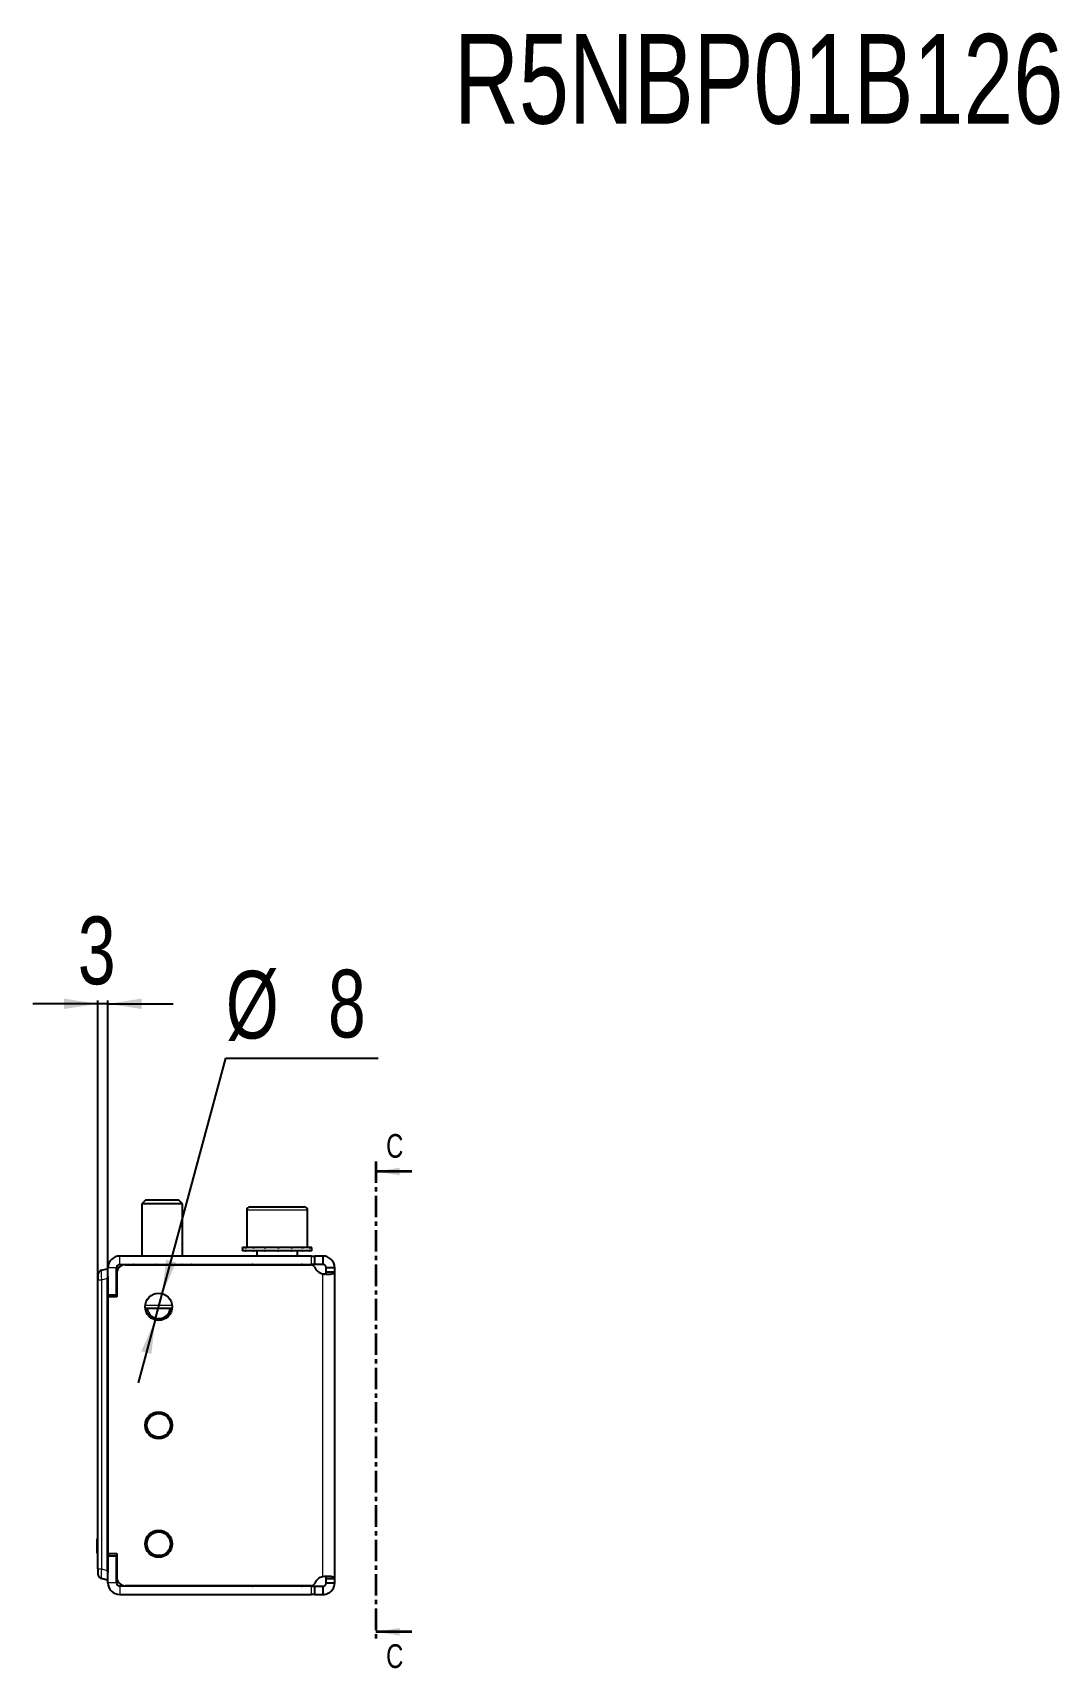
# Model space of a CAD drawing. Header units: millimetres. Extents: x -438 to 4108, y -670 to 656.
# Drawn here: x 1573.8 to 1877.1, y 173.2 to 656.3 of the extents above; entities that cross this region are included whole.
import ezdxf

# ---------------------------------------------------------------- set-up
doc = ezdxf.new("R2010")
doc.units = ezdxf.units.MM
doc.linetypes.add('CENTER', pattern=[10.16, 6.35, -1.27, 1.27, -1.27])
doc.layers.add('FORMAT', color=7, linetype='Continuous')
doc.styles.add('SLDTEXTSTYLE0', font='TXT', dxfattribs={"width": 0.75})
doc.dimstyles.new('SLDDIMSTYLE1', dxfattribs={"dimtxt": 20, "dimasz": 10, "dimexe": 0, "dimexo": 0.0625, "dimgap": 5, "dimtad": 2, "dimdec": 1, "dimrnd": 1e-09, "dimzin": 12, "dimdsep": 46, "dimtxsty": 'SLDTEXTSTYLE0', "dimsah": 1, "dimcen": 0.09, "dimadec": 0, "dimazin": 3, "dimtfac": 1, "dimtmove": 0, "dimatfit": 0, "dimfxl": 0, "dimfrac": 2, "dimtolj": 1, "dimtzin": 12, "dimarcsym": 0})
doc.dimstyles.new('SLDDIMSTYLE2', dxfattribs={"dimtxt": 20, "dimasz": 10, "dimexe": 0, "dimexo": 0.0625, "dimgap": 5, "dimtad": 0, "dimtih": 1, "dimtoh": 1, "dimdec": 1, "dimrnd": 1e-09, "dimzin": 12, "dimdsep": 46, "dimtxsty": 'SLDTEXTSTYLE0', "dimsah": 1, "dimcen": 0, "dimadec": 0, "dimazin": 3, "dimtfac": 1, "dimtmove": 0, "dimatfit": 3, "dimfxl": 0, "dimfrac": 2, "dimtolj": 1, "dimtzin": 12, "dimarcsym": 0})

# ---------------------------------------------------------------- blocks, each defined once
blk = doc.blocks.new('_D_4')
at = {"layer": 'FORMAT'}
for p, q in [((1593.03, 369.45), (1573.8, 369.45)), ((1593.03, 287.86), (1593.03, 370.45)), ((1596.03, 369.45), (1593.03, 369.45)), ((1596.03, 282.86), (1596.03, 370.45)), ((1596.03, 369.45), (1615.26, 369.45))]:
    blk.add_line(p, q, dxfattribs=at)
for points in [[(1593.03, 369.45), (1583.03, 370.99), (1583.03, 367.91)], [(1596.03, 369.45), (1606.03, 367.91), (1606.03, 370.99)]]:
    blk.add_solid(points, dxfattribs=at)
at = {"layer": 'FORMAT', "insert": (1587.14, 395.23), "char_height": 20, "attachment_point": 1, "style": 'SLDTEXTSTYLE0'}
blk.add_mtext('3', dxfattribs=at)
blk = doc.blocks.new('_D_5')
at = {"layer": 'FORMAT'}
for p, q in [((1612.07, 283.81), (1630.87, 353.42)), ((1630.87, 353.42), (1675.82, 353.42)), ((1609.99, 276.09), (1612.07, 283.81)), ((1609.99, 276.09), (1604.97, 257.52))]:
    blk.add_line(p, q, dxfattribs=at)
for points in [[(1612.07, 283.81), (1616.17, 293.06), (1613.2, 293.86)], [(1609.99, 276.09), (1605.89, 266.83), (1608.86, 266.03)]]:
    blk.add_solid(points, dxfattribs=at)
at = {"layer": 'FORMAT', "char_height": 20, "attachment_point": 1, "style": 'SLDTEXTSTYLE0'}
for s, insert in [('%%c', (1630.88, 379.2)), ('8', (1661.04, 379.51))]:
    blk.add_mtext(s, dxfattribs=dict(at, insert=insert))

msp = doc.modelspace()

# ---------------------------------------------------------------- linework, layer by layer
at = {"color": 7, "linetype": 'CENTER', "lineweight": 35}
msp.add_line((1675.18, 322.91), (1675.18, 180.96), dxfattribs=at)
at = {"color": 7, "linetype": 'Continuous', "lineweight": 35}
for p, q in [((1685.82, 319.91), (1675.18, 319.91)), ((1685.82, 183.96), (1675.18, 183.96))]:
    msp.add_line(p, q, dxfattribs=at)
at = {"color": 7, "linetype": 'Continuous', "lineweight": 25}
for p, q in [((1607.1, 311.45), (1606.03, 310.37)), ((1606.03, 310.37), (1606.03, 294.95)), ((1618.03, 310.37), (1606.03, 310.37)), ((1616.95, 311.45), (1607.1, 311.45)), ((1618.03, 310.37), (1616.95, 311.45)), ((1618.03, 294.95), (1618.03, 310.37)), ((1638.03, 309.45), (1654.03, 309.45)), ((1637.03, 308.45), (1637.03, 297.45)), ((1655.03, 297.45), (1655.03, 308.45)), ((1656.13, 294.95), (1599.53, 294.95)), ((1635.78, 297.45), (1635.78, 296.45)), ((1635.78, 297.45), (1635.79, 297.45)), ((1635.78, 296.45), (1635.79, 296.45)), ((1635.79, 297.45), (1635.79, 297.2)), ((1636.61, 297.45), (1635.79, 297.45)), ((1635.79, 296.45), (1635.79, 296.7)), ((1636.61, 296.45), (1635.79, 296.45)), ((1636.61, 297.45), (1636.72, 297.45)), ((1636.61, 296.45), (1636.72, 296.45)), ((1636.72, 297.45), (1636.72, 297.2)), ((1638.88, 297.45), (1636.72, 297.45)), ((1636.72, 296.45), (1636.72, 296.7)), ((1638.88, 296.45), (1636.72, 296.45)), ((1638.88, 297.45), (1639.06, 297.45)), ((1638.88, 296.45), (1639.06, 296.45)), ((1639.06, 297.45), (1639.06, 297.2)), ((1642.24, 297.45), (1639.06, 297.45)), ((1639.06, 296.45), (1639.06, 296.7)), ((1642.24, 296.45), (1639.06, 296.45)), ((1640.03, 296.45), (1640.03, 294.95)), ((1642.24, 297.45), (1642.47, 297.45)), ((1642.24, 296.45), (1642.47, 296.45)), ((1642.47, 297.45), (1642.47, 297.2)), ((1646.17, 297.45), (1642.47, 297.45)), ((1642.47, 296.45), (1642.47, 296.7)), ((1646.17, 296.45), (1642.47, 296.45)), ((1646.17, 297.45), (1646.43, 297.45)), ((1646.17, 297.45), (1646.25, 297.45)), ((1646.17, 296.45), (1646.32, 296.45)), ((1646.32, 296.45), (1646.42, 296.45)), ((1646.37, 297.45), (1646.42, 297.45)), ((1646.42, 297.45), (1646.42, 297.2)), ((1650.08, 297.45), (1646.42, 297.45)), ((1646.42, 296.45), (1646.42, 296.7)), ((1650.08, 296.45), (1646.42, 296.45)), ((1650.08, 297.45), (1650.31, 297.45)), ((1650.08, 296.45), (1650.31, 296.45)), ((1650.31, 297.45), (1650.31, 297.2)), ((1653.38, 297.45), (1650.31, 297.45)), ((1650.31, 296.45), (1650.31, 296.7)), ((1653.38, 296.45), (1650.31, 296.45)), ((1652.03, 294.95), (1652.03, 296.45)), ((1653.38, 297.45), (1653.55, 297.45)), ((1653.38, 296.45), (1653.55, 296.45)), ((1653.55, 297.45), (1653.55, 297.2)), ((1655.55, 297.45), (1653.55, 297.45)), ((1653.55, 296.45), (1653.55, 296.7)), ((1655.55, 296.45), (1653.55, 296.45)), ((1655.55, 297.45), (1655.64, 297.45)), ((1655.55, 296.45), (1655.64, 296.45)), ((1655.64, 297.45), (1655.64, 297.2)), ((1656.28, 297.45), (1655.64, 297.45)), ((1655.64, 296.45), (1655.64, 296.7)), ((1656.28, 296.45), (1655.64, 296.45)), ((1656.13, 294.95), (1657.13, 294.95)), ((1656.28, 296.45), (1656.28, 297.45)), ((1657.13, 292.45), (1657.13, 294.95)), ((1659.53, 294.95), (1657.13, 294.95)), ((1659.53, 294.95), (1659.53, 292.45)), ((1594.14, 290.74), (1595.83, 291.2)), ((1595.83, 291.2), (1596.03, 291.2)), ((1596.03, 283.5), (1596.03, 291.45)), ((1598.53, 283.5), (1598.53, 291.45)), ((1599.53, 292.45), (1656.13, 292.45)), ((1601.13, 292.35), (1656.11, 292.35)), ((1601.78, 292.45), (1601.78, 292.35)), ((1602.07, 292.45), (1602.07, 292.35)), ((1603.76, 292.45), (1603.76, 292.35)), ((1606.71, 292.45), (1606.71, 292.35)), ((1610.46, 292.45), (1610.46, 292.35)), ((1614.46, 292.45), (1614.46, 292.35)), ((1618.08, 292.45), (1618.08, 292.35)), ((1620.79, 292.45), (1620.79, 292.35)), ((1622.16, 292.45), (1622.16, 292.35)), ((1622.28, 292.35), (1622.28, 292.45)), ((1657.13, 292.45), (1656.13, 292.45)), ((1659.53, 292.45), (1657.12, 292.45)), ((1663.03, 291.45), (1660.53, 291.45)), ((1660.53, 290.23), (1660.53, 291.45)), ((1663.03, 290.23), (1660.53, 290.23)), ((1663.03, 290.23), (1663.03, 291.45)), ((1663.03, 199.67), (1663.03, 290.23)), ((1593.03, 289.3), (1593.03, 287.85)), ((1593.03, 213.4), (1593.03, 287.85)), ((1595.83, 288.3), (1595.83, 202.1)), ((1596.03, 288.92), (1596.03, 201.47)), ((1598.63, 289.85), (1598.63, 282.85)), ((1596.03, 283.5), (1598.53, 283.5)), ((1596.03, 207.05), (1596.03, 282.85)), ((1598.63, 282.85), (1596.03, 282.85)), ((1598.63, 284.43), (1598.53, 284.21)), ((1615, 279.45), (1607.06, 279.45)), ((1593.03, 205.2), (1593.03, 213.4)), ((1592.83, 211.45), (1593.03, 211.45)), ((1592.83, 211.1), (1593.03, 211.1)), ((1592.83, 210.38), (1592.83, 211.1)), ((1592.83, 210.38), (1593.03, 210.38)), ((1592.83, 209.43), (1592.83, 209.54)), ((1592.83, 207.97), (1593.03, 207.97)), ((1592.83, 207.43), (1592.83, 207.97)), ((1592.83, 207.43), (1593.03, 207.43)), ((1592.83, 207.14), (1593.03, 207.14)), ((1593.03, 202.55), (1593.03, 205.2)), ((1596.03, 207.05), (1598.63, 207.05)), ((1596.03, 206.4), (1598.53, 206.4)), ((1596.03, 198.45), (1596.03, 206.4)), ((1598.53, 198.45), (1598.53, 206.4)), ((1598.63, 205.97), (1598.53, 206.18)), ((1598.63, 207.05), (1598.63, 200.05)), ((1593.03, 202.55), (1593.03, 201.1)), ((1595.83, 199.2), (1594.14, 199.65)), ((1596.03, 199.2), (1595.83, 199.2)), ((1660.53, 199.67), (1663.03, 199.67)), ((1660.53, 198.45), (1660.53, 199.67)), ((1660.53, 198.45), (1663.03, 198.45)), ((1663.03, 198.45), (1663.03, 199.67)), ((1656.13, 197.45), (1599.53, 197.45)), ((1599.53, 194.95), (1656.13, 194.95)), ((1656.11, 197.55), (1601.13, 197.55)), ((1656.13, 197.45), (1657.13, 197.45)), ((1657.13, 194.95), (1656.13, 194.95)), ((1657.13, 194.95), (1657.13, 197.45)), ((1657.13, 197.45), (1659.53, 197.45)), ((1657.13, 194.95), (1659.53, 194.95)), ((1659.53, 197.45), (1659.53, 194.95))]:
    msp.add_line(p, q, dxfattribs=at)
at = {"color": 8, "linetype": 'Continuous', "lineweight": 18}
for p, q in [((1655.03, 308.45), (1637.03, 308.45)), ((1599.53, 292.45), (1599.53, 294.95)), ((1656.13, 292.45), (1656.13, 294.95)), ((1598.53, 291.45), (1596.03, 291.45)), ((1594.14, 287.85), (1593.03, 287.85)), ((1595.83, 288.3), (1594.14, 287.85)), ((1594.14, 287.85), (1594.14, 202.55)), ((1659.53, 200.22), (1659.53, 289.67)), ((1596.23, 283.5), (1596.23, 282.85)), ((1607.06, 280.45), (1615, 280.45)), ((1592.83, 209.25), (1593.03, 209.25)), ((1596.23, 207.05), (1596.23, 206.4)), ((1593.03, 202.55), (1594.14, 202.55)), ((1594.14, 202.55), (1595.83, 202.1)), ((1598.53, 198.45), (1596.03, 198.45)), ((1599.53, 197.45), (1599.53, 194.95)), ((1656.13, 194.95), (1656.13, 197.45))]:
    msp.add_line(p, q, dxfattribs=at)
at = {"color": 7, "linetype": 'Continuous', "lineweight": 25}
for centre, radius in [((1611.03, 279.95), 4), ((1611.03, 244.95), 4), ((1611.03, 244.95), 3.5), ((1611.03, 209.95), 4), ((1611.03, 209.95), 3.5)]:
    msp.add_circle(centre, radius, dxfattribs=at)
for centre, radius, start, end in [((1638.03, 308.45), 1, 90, 180), ((1654.03, 308.45), 1, 0, 90), ((1599.53, 291.45), 3.5, 90, 180), ((1594.53, 289.3), 1.5, 105, 180), ((1599.53, 291.45), 1, 90, 180), ((1601.13, 289.85), 2.5, 90, 180), ((1638.68, 292.1), 0.35, 45.5847, 90), ((1653.38, 292.1), 0.35, 90, 134.4153), ((1656.11, 291.35), 1, 22.8854, 90), ((1660.25, 293.1), 3.5, 202.8854, 258.1052), ((1611.03, 279.95), 3.5, 188.2132, 351.7868), ((1594.53, 201.1), 1.5, 180, 255), ((1599.53, 198.45), 3.5, 180, 270), ((1599.53, 198.45), 1, 180, 270), ((1601.13, 200.05), 2.5, 180, 270), ((1656.11, 198.55), 1, 270, 337.1146), ((1660.25, 196.8), 3.5, 101.8948, 157.1146), ((1638.68, 197.8), 0.35, 270, 314.4153), ((1653.38, 197.8), 0.35, 225.5847, 270)]:
    msp.add_arc(centre, radius, start, end, dxfattribs=at)
at = {"color": 8, "linetype": 'Continuous', "lineweight": 18}
for centre, major_axis, start_param, end_param in [((1594.53, 287.74), (-0.38, 3), 0.016741, 1.520499), ((1594.53, 202.65), (0.38, 3), 1.621093, 3.124852)]:
    msp.add_ellipse(centre, major_axis=major_axis, ratio=0.123038, start_param=start_param, end_param=end_param, dxfattribs=at)
at = {"color": 7, "linetype": 'Continuous', "lineweight": 25}
for centre, major_axis, start_param, end_param in [((1607.42, 291.2), (-11.57, -3.1), 6.030113, 6.216148), ((1607.42, 199.2), (-11.57, 3.1), 0.067037, 0.253072)]:
    msp.add_ellipse(centre, major_axis=major_axis, ratio=0.250563, start_param=start_param, end_param=end_param, dxfattribs=at)
for points, knots in [([(1635.79, 297.2), (1635.79, 297.24), (1635.78, 297.3), (1635.78, 297.38), (1635.78, 297.43), (1635.78, 297.45)], [0, 0, 0, 0, 0.4999808, 0.7499881, 1, 1, 1, 1]), ([(1635.78, 296.45), (1635.78, 296.47), (1635.78, 296.51), (1635.78, 296.59), (1635.79, 296.66), (1635.79, 296.7)], [0, 0, 0, 0, 0.25014, 0.50028, 1, 1, 1, 1]), ([(1636.72, 297.2), (1636.7, 297.24), (1636.67, 297.3), (1636.64, 297.38), (1636.62, 297.43), (1636.61, 297.45)], [0, 0, 0, 0, 0.4999808, 0.7499881, 1, 1, 1, 1]), ([(1636.61, 296.45), (1636.62, 296.47), (1636.64, 296.51), (1636.67, 296.59), (1636.7, 296.66), (1636.72, 296.7)], [0, 0, 0, 0, 0.2501401, 0.5002802, 1, 1, 1, 1]), ([(1639.06, 297.2), (1639.03, 297.24), (1638.99, 297.3), (1638.93, 297.38), (1638.9, 297.43), (1638.88, 297.45)], [0, 0, 0, 0, 0.499981, 0.749988, 1, 1, 1, 1]), ([(1638.88, 296.45), (1638.9, 296.47), (1638.93, 296.51), (1638.99, 296.59), (1639.03, 296.66), (1639.06, 296.7)], [0, 0, 0, 0, 0.25014, 0.50028, 1, 1, 1, 1]), ([(1642.47, 297.2), (1642.43, 297.24), (1642.37, 297.3), (1642.3, 297.38), (1642.26, 297.43), (1642.24, 297.45)], [0, 0, 0, 0, 0.499981, 0.749988, 1, 1, 1, 1]), ([(1642.24, 296.45), (1642.26, 296.47), (1642.3, 296.51), (1642.37, 296.59), (1642.43, 296.66), (1642.47, 296.7)], [0, 0, 0, 0, 0.25014, 0.50028, 1, 1, 1, 1]), ([(1646.42, 297.2), (1646.38, 297.24), (1646.32, 297.3), (1646.23, 297.38), (1646.19, 297.43), (1646.17, 297.45)], [0, 0, 0, 0, 0.4999808, 0.7499881, 1, 1, 1, 1]), ([(1646.17, 296.45), (1646.19, 296.47), (1646.23, 296.51), (1646.32, 296.59), (1646.38, 296.66), (1646.42, 296.7)], [0, 0, 0, 0, 0.25014, 0.50028, 1, 1, 1, 1]), ([(1646.42, 297.2), (1646.4, 297.27), (1646.37, 297.4), (1646.34, 297.43), (1646.32, 297.45)], [0, 0, 0, 0, 0.561794, 1, 1, 1, 1]), ([(1646.42, 296.7), (1646.4, 296.62), (1646.37, 296.49), (1646.34, 296.46), (1646.32, 296.45)], [0, 0, 0, 0, 0.5617942, 1, 1, 1, 1]), ([(1650.31, 297.2), (1650.27, 297.24), (1650.22, 297.3), (1650.14, 297.38), (1650.1, 297.43), (1650.08, 297.45)], [0, 0, 0, 0, 0.4999808, 0.7499881, 1, 1, 1, 1]), ([(1650.08, 296.45), (1650.1, 296.47), (1650.14, 296.51), (1650.22, 296.59), (1650.27, 296.66), (1650.31, 296.7)], [0, 0, 0, 0, 0.2501401, 0.5002802, 1, 1, 1, 1]), ([(1653.55, 297.2), (1653.52, 297.24), (1653.48, 297.3), (1653.42, 297.38), (1653.39, 297.43), (1653.38, 297.45)], [0, 0, 0, 0, 0.499981, 0.749988, 1, 1, 1, 1]), ([(1653.38, 296.45), (1653.39, 296.47), (1653.42, 296.51), (1653.48, 296.59), (1653.52, 296.66), (1653.55, 296.7)], [0, 0, 0, 0, 0.25014, 0.50028, 1, 1, 1, 1]), ([(1655.64, 297.2), (1655.63, 297.24), (1655.61, 297.3), (1655.58, 297.38), (1655.56, 297.43), (1655.55, 297.45)], [0, 0, 0, 0, 0.499981, 0.749988, 1, 1, 1, 1]), ([(1655.55, 296.45), (1655.56, 296.47), (1655.58, 296.51), (1655.61, 296.59), (1655.63, 296.66), (1655.64, 296.7)], [0, 0, 0, 0, 0.25014, 0.50028, 1, 1, 1, 1]), ([(1663.03, 291.45), (1663.01, 291.71), (1662.98, 292.2), (1662.7, 293.02), (1662.24, 293.73), (1661.61, 294.29), (1660.99, 294.65), (1660.29, 294.9), (1659.79, 294.93), (1659.53, 294.95)], [0, 0, 0, 0, 0.144067, 0.271276, 0.474907, 0.597997, 0.726338, 0.860245, 1, 1, 1, 1]), ([(1602.04, 292.35), (1602.03, 292.36), (1602.03, 292.39), (1602.02, 292.43), (1602.02, 292.45)], [0, 0, 0, 0, 0.374848, 1, 1, 1, 1]), ([(1603.67, 292.35), (1603.66, 292.36), (1603.65, 292.39), (1603.63, 292.43), (1603.61, 292.45)], [0, 0, 0, 0, 0.374848, 1, 1, 1, 1]), ([(1606.58, 292.35), (1606.57, 292.36), (1606.54, 292.39), (1606.51, 292.43), (1606.49, 292.45)], [0, 0, 0, 0, 0.374848, 1, 1, 1, 1]), ([(1610.32, 292.35), (1610.3, 292.36), (1610.27, 292.39), (1610.24, 292.43), (1610.22, 292.45)], [0, 0, 0, 0, 0.374848, 1, 1, 1, 1]), ([(1614.31, 292.35), (1614.3, 292.36), (1614.27, 292.39), (1614.24, 292.43), (1614.22, 292.45)], [0, 0, 0, 0, 0.374848, 1, 1, 1, 1]), ([(1617.96, 292.35), (1617.95, 292.36), (1617.93, 292.39), (1617.9, 292.43), (1617.88, 292.45)], [0, 0, 0, 0, 0.374848, 1, 1, 1, 1]), ([(1620.71, 292.35), (1620.7, 292.36), (1620.69, 292.39), (1620.67, 292.43), (1620.66, 292.45)], [0, 0, 0, 0, 0.374848, 1, 1, 1, 1]), ([(1622.14, 292.35), (1622.13, 292.36), (1622.13, 292.39), (1622.12, 292.43), (1622.12, 292.45)], [0, 0, 0, 0, 0.374848, 1, 1, 1, 1]), ([(1660.53, 291.45), (1660.51, 291.59), (1660.49, 291.78), (1660.37, 292), (1660.26, 292.14), (1660.12, 292.26), (1659.95, 292.36), (1659.74, 292.43), (1659.6, 292.44), (1659.53, 292.45)], [0, 0, 0, 0, 0.294103, 0.406373, 0.497014, 0.611853, 0.731691, 0.860101, 1, 1, 1, 1]), ([(1659.53, 289.67), (1659.85, 289.66), (1660.44, 289.63), (1661.38, 289.61), (1662.25, 289.65), (1662.91, 289.87), (1662.99, 290.1), (1663.03, 290.23)], [0, 0, 0, 0, 0.17084, 0.319217, 0.548103, 0.767822, 1, 1, 1, 1]), ([(1659.53, 289.67), (1659.62, 289.66), (1659.79, 289.63), (1660.01, 289.62), (1660.18, 289.63), (1660.3, 289.68), (1660.4, 289.77), (1660.51, 289.94), (1660.52, 290.11), (1660.53, 290.23)], [0, 0, 0, 0, 0.1543587, 0.2872828, 0.4004353, 0.4965437, 0.6043139, 0.7231511, 1, 1, 1, 1]), ([(1592.83, 211.1), (1592.83, 211.21), (1592.83, 211.42), (1592.83, 211.44), (1592.83, 211.45)], [0, 0, 0, 0, 0.5368, 1, 1, 1, 1]), ([(1592.83, 209.25), (1592.83, 209.42), (1592.83, 209.75), (1592.83, 210.17), (1592.83, 210.36), (1592.83, 210.45)], [0, 0, 0, 0, 0.346986, 0.702168, 1, 1, 1, 1]), ([(1592.83, 208.1), (1592.83, 208.13), (1592.83, 208.26), (1592.83, 208.66), (1592.83, 209.06), (1592.83, 209.25)], [0, 0, 0, 0, 0.136302, 0.576865, 1, 1, 1, 1]), ([(1592.83, 207.14), (1592.83, 207.16), (1592.83, 207.18), (1592.83, 207.36), (1592.83, 207.43)], [0, 0, 0, 0, 0.577653, 1, 1, 1, 1]), ([(1663.03, 199.67), (1662.98, 199.79), (1662.89, 200.01), (1662.32, 200.21), (1661.72, 200.27), (1661.09, 200.3), (1660.34, 200.28), (1659.81, 200.24), (1659.53, 200.22)], [0, 0, 0, 0, 0.2541487, 0.4482127, 0.5749082, 0.7088724, 0.8504677, 1, 1, 1, 1]), ([(1659.53, 197.45), (1659.61, 197.45), (1659.77, 197.46), (1659.98, 197.55), (1660.14, 197.65), (1660.27, 197.77), (1660.38, 197.91), (1660.5, 198.15), (1660.52, 198.32), (1660.53, 198.45)], [0, 0, 0, 0, 0.156786, 0.290809, 0.403501, 0.497298, 0.607133, 0.726181, 1, 1, 1, 1]), ([(1659.53, 194.95), (1659.82, 194.97), (1660.38, 195.01), (1661.28, 195.36), (1662.16, 196.03), (1662.89, 197.14), (1662.98, 198), (1663.03, 198.45)], [0, 0, 0, 0, 0.16069, 0.301312, 0.521951, 0.753573, 1, 1, 1, 1]), ([(1660.53, 199.67), (1660.52, 199.79), (1660.49, 199.99), (1660.34, 200.2), (1660.21, 200.25), (1660.16, 200.26)], [0, 0, 0, 0, 0.488232, 0.819706, 1, 1, 1, 1])]:
    msp.add_open_spline(points, degree=3, knots=knots, dxfattribs=at)
at = {"color": 7, "linetype": 'Continuous', "lineweight": 35}
for points in [[(1675.18, 319.91), (1682.18, 318.79), (1682.18, 321.03)], [(1675.18, 183.96), (1682.18, 182.84), (1682.18, 185.08)]]:
    msp.add_solid(points, dxfattribs=at)

# ---------------------------------------------------------------- texts
at = {"color": 7, "linetype": 'Continuous', "char_height": 7, "attachment_point": 1, "style": 'SLDTEXTSTYLE0'}
for insert in [(1678.22, 330.98), (1678.22, 180.27)]:
    msp.add_mtext('C', dxfattribs=dict(at, insert=insert))
at = {"layer": 'FORMAT', "insert": (1698.29, 655.9), "char_height": 26.4583, "attachment_point": 1, "style": 'SLDTEXTSTYLE0'}
msp.add_mtext('R5NBP01B126', dxfattribs=at)

# ---------------------------------------------------------------- dimensions: what is measured, and where the dimension line sits
at = {"layer": 'FORMAT'}
dim = msp.add_linear_dim(base=(1593.03, 369.45), p1=(1596.03, 282.85), p2=(1593.03, 287.85), dimstyle='SLDDIMSTYLE1', dxfattribs=at)
dim.commit()
dim.dimension.update_dxf_attribs({"geometry": '_D_4', "text_midpoint": (1594.53, 369.45), "dimtype": 160})
dim = msp.add_diameter_dim_2p(p1=(1612.07, 283.81), p2=(1609.99, 276.09), dimstyle='SLDDIMSTYLE2', dxfattribs=at)
dim.commit()
dim.dimension.update_dxf_attribs({"geometry": '_D_5', "text_midpoint": (1653.35, 369.45), "dimtype": 163})

doc.saveas('drawing.dxf')
